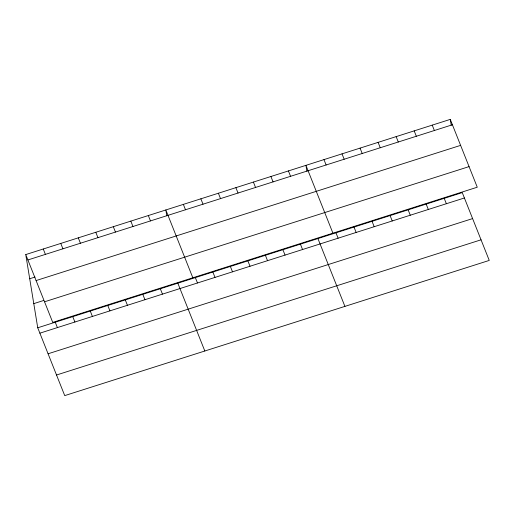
<?xml version="1.0" encoding="UTF-8"?>
<svg xmlns="http://www.w3.org/2000/svg" width="515" height="515" viewBox="0 0 515 515"><rect width="100%" height="100%" fill="white"/><g stroke="black" fill="none" stroke-linecap="round" stroke-linejoin="round"><path stroke-width="0.77" d="M25.75 254.577L450.271 119.383L477.263 187.215L52.742 322.403L25.75 254.577L37.737 327.785L64.729 395.617L489.25 260.423L462.258 192.597L37.737 327.785M27.894 259.959L452.415 124.765M29.703 278.737L35.033 277.038M36.095 280.566L460.616 145.372M33.778 303.625L43.678 300.477M44.541 301.796L469.062 166.609M39.88 333.173L464.401 197.979M48.082 353.779L472.603 218.585M56.528 375.01L481.049 239.816M432.227 125.126L434.37 130.514M444.213 198.339L446.357 203.721M414.189 130.874L416.332 136.256M426.175 204.088L428.313 209.47M396.144 136.617L398.288 142.005M408.131 209.83L410.275 215.219M378.1 142.365L380.244 147.747M390.087 215.579L392.23 220.961M360.062 148.114L362.206 153.496M372.049 221.321L374.186 226.709M342.018 153.856L344.162 159.238M354.005 227.07L356.148 232.452M323.974 159.605L326.117 164.987M335.96 232.812L338.104 238.2M332.928 233.179L305.936 165.347L306.895 171.205M317.922 238.561L344.915 306.393M288.419 170.922L290.563 176.31M300.406 244.136L302.55 249.518M270.909 176.503L273.053 181.885M282.896 249.711L285.04 255.099M253.399 182.078L255.543 187.46M265.386 255.292L267.53 260.674M235.889 187.653L238.033 193.041M247.876 260.867L250.013 266.249M218.379 193.234L220.517 198.616M230.359 266.442L232.503 271.83M200.863 198.809L203.007 204.191M212.85 272.023L214.993 277.405M183.353 204.384L185.497 209.766M195.34 277.598L197.483 282.98M192.835 277.791L165.843 209.959L166.802 215.817M177.83 283.173L204.822 351.005M148.333 215.54L150.47 220.922M160.32 288.748L162.457 294.136M130.816 221.115L132.96 226.497M142.803 294.329L144.947 299.711M113.306 226.69L115.45 232.078M125.293 299.904L127.437 305.286M95.796 232.265L97.94 237.653M107.783 305.479L109.927 310.867M78.286 237.846L80.43 243.228M90.273 311.06L92.41 316.442M60.77 243.421L62.914 248.803M72.757 316.635L74.9 322.017M43.26 248.996L45.404 254.384M55.247 322.21L57.39 327.591M450.271 119.383L451.23 125.242"/></g></svg>
